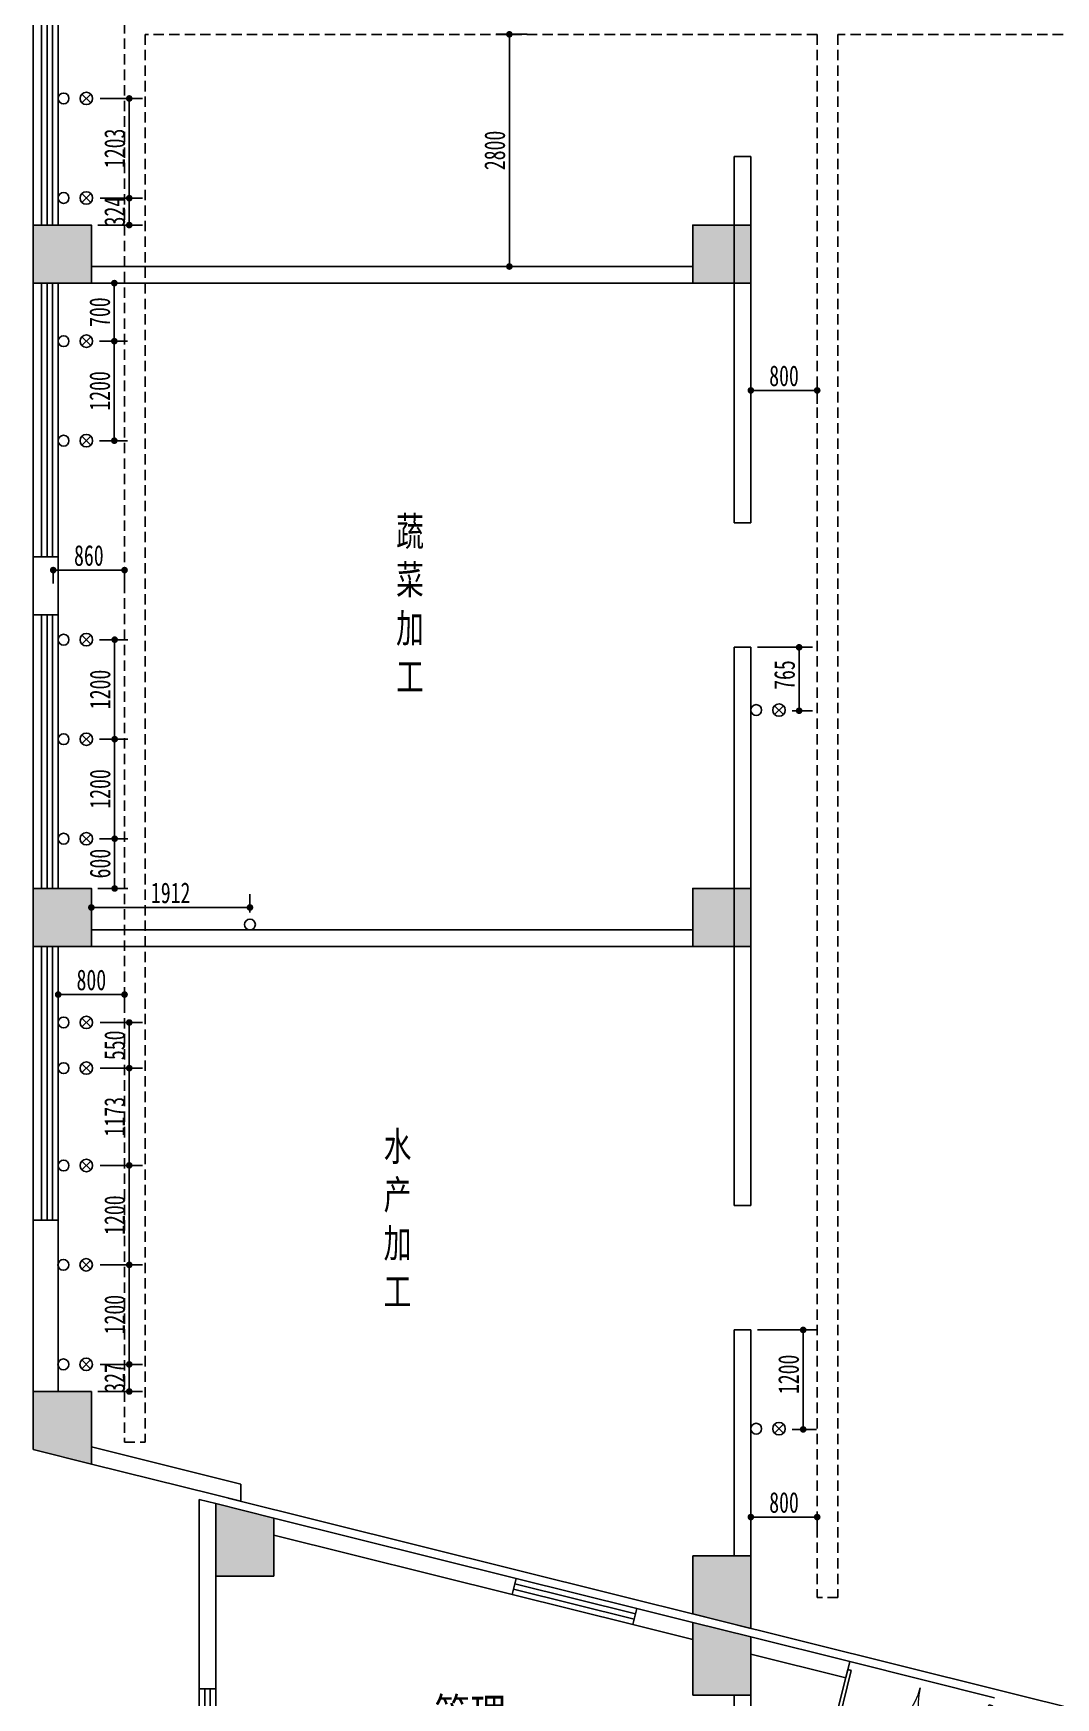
# Model space of a CAD drawing. Header units: inches. Extents: x -584 to 1446124, y -108140 to 99637.
# Drawn here: x 1331134 to 1343459, y -52084 to -32013 of the extents above; entities that cross this region are included whole.
import ezdxf

# ---------------------------------------------------------------- set-up
doc = ezdxf.new("R2010")
doc.units = ezdxf.units.IN
doc.header["$MEASUREMENT"] = 0
doc.linetypes.add('HIDDEN', pattern=[0.375, 0.25, -0.125])
for name, color, linetype in [('COLUMN', 6, 'Continuous'), ('PUB_HATCH', 8, 'Continuous'), ('PUB_TEXT', 151, 'Continuous'), ('STAIR', 6, 'Continuous'), ('WALL', 7, 'Continuous'), ('WINDOW', 3, 'Continuous'), ('供排水', 4, 'Continuous'), ('电位', 1, 'Continuous')]:
    doc.layers.add(name, color=color, linetype=linetype)
doc.styles.get("Standard").update_dxf_attribs({"font": '', "width": 0.7, "height": 250})
doc.styles.get('Standard').set_extended_font_data('NSimSun')
doc.dimstyles.new('电路', dxfattribs={"dimscale": 80, "dimtxt": 2.5, "dimasz": 1, "dimexe": 2, "dimexo": 1, "dimtad": 1, "dimdec": 0, "dimtxsty": 'Standard', "dimblk": 'DOT', "dimcen": 1, "dimclrd": 6, "dimclre": 6, "dimclrt": 6, "dimadec": 0, "dimazin": 0, "dimtfac": 1, "dimtdec": 0, "dimtmove": 0, "dimatfit": 3, "dimfxl": 0, "dimarcsym": 0})

# ---------------------------------------------------------------- blocks, each defined once
blk = doc.blocks.new('_FZH')
at = {"layer": 'WALL'}
blk.add_lwpolyline([(-0.5, -0.5), (0.5, -0.5), (0.5, 0.5), (-0.5, 0.5)], close=True, dxfattribs=at)
blk.add_solid([(-0.5, -0.5), (0.5, -0.5), (-0.5, 0.5), (0.5, 0.5)], dxfattribs=at)
blk = doc.blocks.new('$DorLib2D$00000002')
for p, q in [((-0.5, 0), (-0.5, 0.4875)), ((-0.475, 0.4875), (-0.5, 0.4875)), ((-0.475, 0), (-0.475, 0.4875)), ((0.475, 0), (0.475, 0.4875)), ((0.475, 0.4875), (0.5, 0.4875)), ((0.5, 0), (0.5, 0.4875)), ((-0.5, 0), (-0.475, 0)), ((0.5, 0), (0.475, 0))]:
    blk.add_line(p, q)
at = {"lineweight": 13}
for centre, start, end in [((-0.4875, 0), 0, 88.53072), ((0.4875, 0), 91.46928, 180)]:
    blk.add_arc(centre, 0.4875, start, end, dxfattribs=at)
blk = doc.blocks.new('$TCHSYS$WIN2D')
for p, q in [((-0.5, 0.5), (0.5, 0.5)), ((-0.5, 0.5), (-0.5, -0.5)), ((0.5, 0.5), (0.5, -0.5)), ((0.5, 0.1667), (-0.5, 0.1667)), ((0.5, -0.1667), (-0.5, -0.1667)), ((-0.5, -0.5), (0.5, -0.5))]:
    blk.add_line(p, q)
blk = doc.blocks.new('A$C4B041D0B')
at = {"layer": '供排水', "color": 14}
for p, q in [((393, 128), (287, 22)), ((287, 128), (393, 22))]:
    blk.add_line(p, q, dxfattribs=at)
at = {"layer": '供排水'}
for centre, radius in [((65, 75), 65.2), ((340, 75), 75)]:
    blk.add_circle(centre, radius, dxfattribs=at)
blk = doc.blocks.new('_DOT')
at = {"color": 0, "linetype": 'ByBlock'}
blk.add_line((-0.5, 0), (-1, 0), dxfattribs=at)
at = {"color": 0, "linetype": 'ByBlock', "const_width": 0.5}
blk.add_lwpolyline([(-0.25, 0, 1), (0.25, 0, 1)], format="xyb", close=True, dxfattribs=at)
blk = doc.blocks.new('*D593')
at = {"layer": 'Defpoints', "color": 0, "transparency": 16777216}
for p in [(1331859, -48065), (1332291, -48065), (1331834, -48392)]:
    blk.add_point(p, dxfattribs=at)
at = {"layer": '电位', "color": 6, "lineweight": -2, "transparency": 16777216}
for p, q in [((1331939, -48065), (1332451, -48065)), ((1332291, -48312), (1332291, -48145)), ((1331914, -48392), (1332451, -48392))]:
    blk.add_line(p, q, dxfattribs=at)
at = {"layer": '电位', "color": 6, "lineweight": -2, "transparency": 16777216, "xscale": 80, "yscale": 80, "zscale": 80}
for p, rotation in [((1332291, -48065), 90), ((1332291, -48392), 270)]:
    blk.add_blockref('_DOT', p, dxfattribs=dict(at, rotation=rotation))
at = {"layer": '电位', "color": 6, "transparency": 16777216, "insert": (1332116, -48228), "char_height": 250, "attachment_point": 5, "rotation": 90}
blk.add_mtext('327', dxfattribs=at)
blk = doc.blocks.new('*D594')
at = {"layer": 'Defpoints', "color": 0, "transparency": 16777216}
for p in [(1331859, -46865), (1332291, -46865), (1331859, -48065)]:
    blk.add_point(p, dxfattribs=at)
at = {"layer": '电位', "color": 6, "lineweight": -2, "transparency": 16777216}
for p, q in [((1331939, -46865), (1332451, -46865)), ((1332291, -47985), (1332291, -46945)), ((1331939, -48065), (1332451, -48065))]:
    blk.add_line(p, q, dxfattribs=at)
at = {"layer": '电位', "color": 6, "lineweight": -2, "transparency": 16777216, "xscale": 80, "yscale": 80, "zscale": 80}
for p, rotation in [((1332291, -46865), 90), ((1332291, -48065), 270)]:
    blk.add_blockref('_DOT', p, dxfattribs=dict(at, rotation=rotation))
at = {"layer": '电位', "color": 6, "transparency": 16777216, "insert": (1332116, -47465), "char_height": 250, "attachment_point": 5, "rotation": 90}
blk.add_mtext('1200', dxfattribs=at)
blk = doc.blocks.new('*D595')
at = {"layer": 'Defpoints', "color": 0, "transparency": 16777216}
for p in [(1331859, -45665), (1332291, -45665), (1331859, -46865)]:
    blk.add_point(p, dxfattribs=at)
at = {"layer": '电位', "color": 6, "lineweight": -2, "transparency": 16777216}
for p, q in [((1331939, -45665), (1332451, -45665)), ((1332291, -46785), (1332291, -45745)), ((1331939, -46865), (1332451, -46865))]:
    blk.add_line(p, q, dxfattribs=at)
at = {"layer": '电位', "color": 6, "lineweight": -2, "transparency": 16777216, "xscale": 80, "yscale": 80, "zscale": 80}
for p, rotation in [((1332291, -45665), 90), ((1332291, -46865), 270)]:
    blk.add_blockref('_DOT', p, dxfattribs=dict(at, rotation=rotation))
at = {"layer": '电位', "color": 6, "transparency": 16777216, "insert": (1332116, -46265), "char_height": 250, "attachment_point": 5, "rotation": 90}
blk.add_mtext('1200', dxfattribs=at)
blk = doc.blocks.new('*D596')
at = {"layer": 'Defpoints', "color": 0, "transparency": 16777216}
for p in [(1331859, -44492), (1332291, -44492), (1331859, -45665)]:
    blk.add_point(p, dxfattribs=at)
at = {"layer": '电位', "color": 6, "lineweight": -2, "transparency": 16777216}
for p, q in [((1331939, -44492), (1332451, -44492)), ((1332291, -45585), (1332291, -44572)), ((1331939, -45665), (1332451, -45665))]:
    blk.add_line(p, q, dxfattribs=at)
at = {"layer": '电位', "color": 6, "lineweight": -2, "transparency": 16777216, "xscale": 80, "yscale": 80, "zscale": 80}
for p, rotation in [((1332291, -44492), 90), ((1332291, -45665), 270)]:
    blk.add_blockref('_DOT', p, dxfattribs=dict(at, rotation=rotation))
at = {"layer": '电位', "color": 6, "transparency": 16777216, "insert": (1332116, -45078), "char_height": 250, "attachment_point": 5, "rotation": 90}
blk.add_mtext('1173', dxfattribs=at)
blk = doc.blocks.new('*D597')
at = {"layer": 'Defpoints', "color": 0, "transparency": 16777216}
for p in [(1331859, -43942), (1332291, -43942), (1331859, -44492)]:
    blk.add_point(p, dxfattribs=at)
at = {"layer": '电位', "color": 6, "lineweight": -2, "transparency": 16777216}
for p, q in [((1331939, -43942), (1332451, -43942)), ((1332291, -44412), (1332291, -44022)), ((1331939, -44492), (1332451, -44492))]:
    blk.add_line(p, q, dxfattribs=at)
at = {"layer": '电位', "color": 6, "lineweight": -2, "transparency": 16777216, "xscale": 80, "yscale": 80, "zscale": 80}
for p, rotation in [((1332291, -43942), 90), ((1332291, -44492), 270)]:
    blk.add_blockref('_DOT', p, dxfattribs=dict(at, rotation=rotation))
at = {"layer": '电位', "color": 6, "transparency": 16777216, "insert": (1332116, -44217), "char_height": 250, "attachment_point": 5, "rotation": 90}
blk.add_mtext('550', dxfattribs=at)
blk = doc.blocks.new('*D598')
at = {"layer": 'Defpoints', "color": 0, "transparency": 16777216}
for p in [(1331434, -43393), (1332234, -43496), (1331434, -43605)]:
    blk.add_point(p, dxfattribs=at)
at = {"layer": '电位', "color": 6, "lineweight": -2, "transparency": 16777216}
for p, q in [((1331434, -43473), (1331434, -43765)), ((1332154, -43605), (1331514, -43605)), ((1332234, -43576), (1332234, -43765))]:
    blk.add_line(p, q, dxfattribs=at)
at = {"layer": '电位', "color": 6, "lineweight": -2, "transparency": 16777216, "xscale": 80, "yscale": 80, "zscale": 80, "rotation": 180}
blk.add_blockref('_DOT', (1331434, -43605), dxfattribs=at)
at = {"layer": '电位', "color": 6, "lineweight": -2, "transparency": 16777216, "xscale": 80, "yscale": 80, "zscale": 80}
blk.add_blockref('_DOT', (1332234, -43605), dxfattribs=at)
at = {"layer": '电位', "color": 6, "transparency": 16777216, "insert": (1331834, -43430), "char_height": 250, "attachment_point": 5}
blk.add_mtext('800', dxfattribs=at)
blk = doc.blocks.new('*D599')
at = {"layer": 'Defpoints', "color": 0, "transparency": 16777216}
for p in [(1331854, -41726), (1332115, -41726), (1331834, -42326)]:
    blk.add_point(p, dxfattribs=at)
at = {"layer": '电位', "color": 6, "lineweight": -2, "transparency": 16777216}
for p, q in [((1331934, -41726), (1332275, -41726)), ((1332115, -42246), (1332115, -41806)), ((1331914, -42326), (1332275, -42326))]:
    blk.add_line(p, q, dxfattribs=at)
at = {"layer": '电位', "color": 6, "lineweight": -2, "transparency": 16777216, "xscale": 80, "yscale": 80, "zscale": 80}
for p, rotation in [((1332115, -41726), 90), ((1332115, -42326), 270)]:
    blk.add_blockref('_DOT', p, dxfattribs=dict(at, rotation=rotation))
at = {"layer": '电位', "color": 6, "transparency": 16777216, "insert": (1331940, -42026), "char_height": 250, "attachment_point": 5, "rotation": 90}
blk.add_mtext('600', dxfattribs=at)
blk = doc.blocks.new('*D600')
at = {"layer": 'Defpoints', "color": 0, "transparency": 16777216}
for p in [(1331854, -40526), (1332115, -40526), (1331854, -41726)]:
    blk.add_point(p, dxfattribs=at)
at = {"layer": '电位', "color": 6, "lineweight": -2, "transparency": 16777216}
for p, q in [((1331934, -40526), (1332275, -40526)), ((1332115, -41646), (1332115, -40606)), ((1331934, -41726), (1332275, -41726))]:
    blk.add_line(p, q, dxfattribs=at)
at = {"layer": '电位', "color": 6, "lineweight": -2, "transparency": 16777216, "xscale": 80, "yscale": 80, "zscale": 80}
for p, rotation in [((1332115, -40526), 90), ((1332115, -41726), 270)]:
    blk.add_blockref('_DOT', p, dxfattribs=dict(at, rotation=rotation))
at = {"layer": '电位', "color": 6, "transparency": 16777216, "insert": (1331940, -41126), "char_height": 250, "attachment_point": 5, "rotation": 90}
blk.add_mtext('1200', dxfattribs=at)
blk = doc.blocks.new('*D601')
at = {"layer": 'Defpoints', "color": 0, "transparency": 16777216}
for p in [(1331854, -39326), (1332115, -39326), (1331854, -40526)]:
    blk.add_point(p, dxfattribs=at)
at = {"layer": '电位', "color": 6, "lineweight": -2, "transparency": 16777216}
for p, q in [((1331934, -39326), (1332275, -39326)), ((1332115, -40446), (1332115, -39406)), ((1331934, -40526), (1332275, -40526))]:
    blk.add_line(p, q, dxfattribs=at)
at = {"layer": '电位', "color": 6, "lineweight": -2, "transparency": 16777216, "xscale": 80, "yscale": 80, "zscale": 80}
for p, rotation in [((1332115, -39326), 90), ((1332115, -40526), 270)]:
    blk.add_blockref('_DOT', p, dxfattribs=dict(at, rotation=rotation))
at = {"layer": '电位', "color": 6, "transparency": 16777216, "insert": (1331940, -39926), "char_height": 250, "attachment_point": 5, "rotation": 90}
blk.add_mtext('1200', dxfattribs=at)
blk = doc.blocks.new('*D602')
at = {"layer": 'Defpoints', "color": 0, "transparency": 16777216}
for p in [(1331434, -35026), (1331854, -35726), (1332111, -35726)]:
    blk.add_point(p, dxfattribs=at)
at = {"layer": '电位', "color": 6, "lineweight": -2, "transparency": 16777216}
for p, q in [((1331514, -35026), (1332271, -35026)), ((1332111, -35106), (1332111, -35646)), ((1331934, -35726), (1332271, -35726))]:
    blk.add_line(p, q, dxfattribs=at)
at = {"layer": '电位', "color": 6, "lineweight": -2, "transparency": 16777216, "xscale": 80, "yscale": 80, "zscale": 80}
for p, rotation in [((1332111, -35026), 90), ((1332111, -35726), 270)]:
    blk.add_blockref('_DOT', p, dxfattribs=dict(at, rotation=rotation))
at = {"layer": '电位', "color": 6, "transparency": 16777216, "insert": (1331936, -35376), "char_height": 250, "attachment_point": 5, "rotation": 90}
blk.add_mtext('700', dxfattribs=at)
blk = doc.blocks.new('*D603')
at = {"layer": 'Defpoints', "color": 0, "transparency": 16777216}
for p in [(1331854, -35726), (1331854, -36926), (1332111, -36926)]:
    blk.add_point(p, dxfattribs=at)
at = {"layer": '电位', "color": 6, "lineweight": -2, "transparency": 16777216}
for p, q in [((1331934, -35726), (1332271, -35726)), ((1332111, -35806), (1332111, -36846)), ((1331934, -36926), (1332271, -36926))]:
    blk.add_line(p, q, dxfattribs=at)
at = {"layer": '电位', "color": 6, "lineweight": -2, "transparency": 16777216, "xscale": 80, "yscale": 80, "zscale": 80}
for p, rotation in [((1332111, -35726), 90), ((1332111, -36926), 270)]:
    blk.add_blockref('_DOT', p, dxfattribs=dict(at, rotation=rotation))
at = {"layer": '电位', "color": 6, "transparency": 16777216, "insert": (1331936, -36326), "char_height": 250, "attachment_point": 5, "rotation": 90}
blk.add_mtext('1200', dxfattribs=at)
blk = doc.blocks.new('*D604')
at = {"layer": 'Defpoints', "color": 0, "transparency": 16777216}
for p in [(1331374, -38426), (1332234, -38426), (1332234, -38487)]:
    blk.add_point(p, dxfattribs=at)
at = {"layer": '电位', "color": 6, "lineweight": -2, "transparency": 16777216}
for p, q in [((1331374, -38506), (1331374, -38647)), ((1331454, -38487), (1332154, -38487)), ((1332234, -38506), (1332234, -38647))]:
    blk.add_line(p, q, dxfattribs=at)
at = {"layer": '电位', "color": 6, "lineweight": -2, "transparency": 16777216, "xscale": 80, "yscale": 80, "zscale": 80, "rotation": 180}
blk.add_blockref('_DOT', (1331374, -38487), dxfattribs=at)
at = {"layer": '电位', "color": 6, "lineweight": -2, "transparency": 16777216, "xscale": 80, "yscale": 80, "zscale": 80}
blk.add_blockref('_DOT', (1332234, -38487), dxfattribs=at)
at = {"layer": '电位', "color": 6, "transparency": 16777216, "insert": (1331804, -38312), "char_height": 250, "attachment_point": 5}
blk.add_mtext('860', dxfattribs=at)
blk = doc.blocks.new('*D605')
at = {"layer": 'Defpoints', "color": 0, "transparency": 16777216}
for p in [(1331859, -34002), (1332291, -34002), (1331834, -34326)]:
    blk.add_point(p, dxfattribs=at)
at = {"layer": '电位', "color": 6, "lineweight": -2, "transparency": 16777216}
for p, q in [((1331939, -34002), (1332451, -34002)), ((1332291, -34246), (1332291, -34082)), ((1331914, -34326), (1332451, -34326))]:
    blk.add_line(p, q, dxfattribs=at)
at = {"layer": '电位', "color": 6, "lineweight": -2, "transparency": 16777216, "xscale": 80, "yscale": 80, "zscale": 80}
for p, rotation in [((1332291, -34002), 90), ((1332291, -34326), 270)]:
    blk.add_blockref('_DOT', p, dxfattribs=dict(at, rotation=rotation))
at = {"layer": '电位', "color": 6, "transparency": 16777216, "insert": (1332116, -34164), "char_height": 250, "attachment_point": 5, "rotation": 90}
blk.add_mtext('324', dxfattribs=at)
blk = doc.blocks.new('*D606')
at = {"layer": 'Defpoints', "color": 0, "transparency": 16777216}
for p in [(1331859, -32799), (1332291, -32799), (1331859, -34002)]:
    blk.add_point(p, dxfattribs=at)
at = {"layer": '电位', "color": 6, "lineweight": -2, "transparency": 16777216}
for p, q in [((1331939, -32799), (1332451, -32799)), ((1332291, -33922), (1332291, -32879)), ((1331939, -34002), (1332451, -34002))]:
    blk.add_line(p, q, dxfattribs=at)
at = {"layer": '电位', "color": 6, "lineweight": -2, "transparency": 16777216, "xscale": 80, "yscale": 80, "zscale": 80}
for p, rotation in [((1332291, -32799), 90), ((1332291, -34002), 270)]:
    blk.add_blockref('_DOT', p, dxfattribs=dict(at, rotation=rotation))
at = {"layer": '电位', "color": 6, "transparency": 16777216, "insert": (1332116, -33401), "char_height": 250, "attachment_point": 5, "rotation": 90}
blk.add_mtext('1203', dxfattribs=at)
blk = doc.blocks.new('*D612')
at = {"layer": 'Defpoints', "color": 0, "transparency": 16777216}
for p in [(1339784, -47649), (1340204, -48849), (1340415, -48849)]:
    blk.add_point(p, dxfattribs=at)
at = {"layer": '电位', "color": 6, "lineweight": -2, "transparency": 16777216}
for p, q in [((1339864, -47649), (1340575, -47649)), ((1340415, -47729), (1340415, -48769)), ((1340284, -48849), (1340575, -48849))]:
    blk.add_line(p, q, dxfattribs=at)
at = {"layer": '电位', "color": 6, "lineweight": -2, "transparency": 16777216, "xscale": 80, "yscale": 80, "zscale": 80}
for p, rotation in [((1340415, -47649), 90), ((1340415, -48849), 270)]:
    blk.add_blockref('_DOT', p, dxfattribs=dict(at, rotation=rotation))
at = {"layer": '电位', "color": 6, "transparency": 16777216, "insert": (1340240, -48185), "char_height": 250, "attachment_point": 5, "rotation": 90}
blk.add_mtext('1200', dxfattribs=at)
blk = doc.blocks.new('*D613')
at = {"layer": 'Defpoints', "color": 0, "transparency": 16777216}
for p in [(1339784, -39418), (1340204, -40183), (1340366, -40183)]:
    blk.add_point(p, dxfattribs=at)
at = {"layer": '电位', "color": 6, "lineweight": -2, "transparency": 16777216}
for p, q in [((1339864, -39418), (1340526, -39418)), ((1340366, -39498), (1340366, -40103)), ((1340284, -40183), (1340526, -40183))]:
    blk.add_line(p, q, dxfattribs=at)
at = {"layer": '电位', "color": 6, "lineweight": -2, "transparency": 16777216, "xscale": 80, "yscale": 80, "zscale": 80}
for p, rotation in [((1340366, -39418), 90), ((1340366, -40183), 270)]:
    blk.add_blockref('_DOT', p, dxfattribs=dict(at, rotation=rotation))
at = {"layer": '电位', "color": 6, "transparency": 16777216, "insert": (1340191, -39752), "char_height": 250, "attachment_point": 5, "rotation": 90}
blk.add_mtext('765', dxfattribs=at)
blk = doc.blocks.new('*D763')
at = {"layer": 'Defpoints', "color": 0, "transparency": 16777216}
for p in [(1339784, -36104), (1340584, -36104), (1340584, -36320)]:
    blk.add_point(p, dxfattribs=at)
at = {"layer": '电位', "color": 6, "lineweight": -2, "transparency": 16777216}
for p, q in [((1339784, -36184), (1339784, -36480)), ((1339864, -36320), (1340504, -36320)), ((1340584, -36184), (1340584, -36480))]:
    blk.add_line(p, q, dxfattribs=at)
at = {"layer": '电位', "color": 6, "lineweight": -2, "transparency": 16777216, "xscale": 80, "yscale": 80, "zscale": 80, "rotation": 180}
blk.add_blockref('_DOT', (1339784, -36320), dxfattribs=at)
at = {"layer": '电位', "color": 6, "lineweight": -2, "transparency": 16777216, "xscale": 80, "yscale": 80, "zscale": 80}
blk.add_blockref('_DOT', (1340584, -36320), dxfattribs=at)
at = {"layer": '电位', "color": 6, "transparency": 16777216, "insert": (1340184, -36145), "char_height": 250, "attachment_point": 5}
blk.add_mtext('800', dxfattribs=at)
blk = doc.blocks.new('*D764')
at = {"layer": 'Defpoints', "color": 0, "transparency": 16777216}
for p in [(1339784, -49817), (1340584, -49817), (1340584, -49906)]:
    blk.add_point(p, dxfattribs=at)
at = {"layer": '电位', "color": 6, "lineweight": -2, "transparency": 16777216}
for p, q in [((1339784, -49897), (1339784, -50066)), ((1339864, -49906), (1340504, -49906)), ((1340584, -49897), (1340584, -50066))]:
    blk.add_line(p, q, dxfattribs=at)
at = {"layer": '电位', "color": 6, "lineweight": -2, "transparency": 16777216, "xscale": 80, "yscale": 80, "zscale": 80, "rotation": 180}
blk.add_blockref('_DOT', (1339784, -49906), dxfattribs=at)
at = {"layer": '电位', "color": 6, "lineweight": -2, "transparency": 16777216, "xscale": 80, "yscale": 80, "zscale": 80}
blk.add_blockref('_DOT', (1340584, -49906), dxfattribs=at)
at = {"layer": '电位', "color": 6, "transparency": 16777216, "insert": (1340184, -49731), "char_height": 250, "attachment_point": 5}
blk.add_mtext('800', dxfattribs=at)
blk = doc.blocks.new('*D765')
at = {"layer": 'Defpoints', "color": 0, "transparency": 16777216}
for p in [(1331834, -42555), (1331834, -42696), (1333746, -42696)]:
    blk.add_point(p, dxfattribs=at)
at = {"layer": '电位', "color": 6, "lineweight": -2, "transparency": 16777216}
for p, q in [((1331834, -42616), (1331834, -42395)), ((1333746, -42616), (1333746, -42395)), ((1333666, -42555), (1331914, -42555))]:
    blk.add_line(p, q, dxfattribs=at)
at = {"layer": '电位', "color": 6, "lineweight": -2, "transparency": 16777216, "xscale": 80, "yscale": 80, "zscale": 80, "rotation": 180}
blk.add_blockref('_DOT', (1331834, -42555), dxfattribs=at)
at = {"layer": '电位', "color": 6, "lineweight": -2, "transparency": 16777216, "xscale": 80, "yscale": 80, "zscale": 80}
blk.add_blockref('_DOT', (1333746, -42555), dxfattribs=at)
at = {"layer": '电位', "color": 6, "transparency": 16777216, "insert": (1332790, -42380), "char_height": 250, "attachment_point": 5}
blk.add_mtext('1912', dxfattribs=at)
blk = doc.blocks.new('*D766')
at = {"layer": 'Defpoints', "color": 0, "transparency": 16777216}
for p in [(1337167, -32026), (1336873, -34826), (1337167, -34826)]:
    blk.add_point(p, dxfattribs=at)
at = {"layer": '电位', "color": 6, "lineweight": -2, "transparency": 16777216}
for p, q in [((1337087, -32026), (1336713, -32026)), ((1336873, -32106), (1336873, -34746)), ((1337087, -34826), (1336713, -34826))]:
    blk.add_line(p, q, dxfattribs=at)
at = {"layer": '电位', "color": 6, "lineweight": -2, "transparency": 16777216, "xscale": 80, "yscale": 80, "zscale": 80}
for p, rotation in [((1336873, -32026), 90), ((1336873, -34826), 270)]:
    blk.add_blockref('_DOT', p, dxfattribs=dict(at, rotation=rotation))
at = {"layer": '电位', "color": 6, "transparency": 16777216, "insert": (1336698, -33426), "char_height": 250, "attachment_point": 5, "rotation": 90}
blk.add_mtext('2800', dxfattribs=at)

msp = doc.modelspace()

# ---------------------------------------------------------------- hatches: boundary and pattern name
at = {"layer": 'PUB_HATCH'}
for points in [[(1331834.2, -48392), (1331134.2, -48392), (1331134.2, -49092), (1331834.2, -49266.6)], [(1333334.2, -50618.1), (1334034.2, -50618.1), (1334034.2, -49918.1), (1333334.2, -49743.6)], [(1339784.2, -50374.2), (1339084.2, -50374.2), (1339084.2, -51074.2), (1339784.2, -51248.7)], [(1339084.5, -52051.8), (1339784.5, -52051.8), (1339784.5, -51351.9), (1339084.5, -51177.3)]]:
    msp.add_hatch(color=256, dxfattribs=at).paths.add_polyline_path(points)

# ---------------------------------------------------------------- linework, layer by layer
msp.add_line((1331134.2, -46326.2), (1331134.2, -26876.2))
at = {"layer": 'COLUMN'}
for p, q in [((1331234.2, -38326.2), (1331134.2, -38326.2)), ((1331134.2, -38326.2), (1331134.2, -39026.2)), ((1331434.2, -39026.2), (1331434.2, -38326.2)), ((1331134.2, -39026.2), (1331234.2, -39026.2)), ((1331234.2, -46326.2), (1331134.2, -46326.2)), ((1331134.2, -46326.2), (1331134.2, -47026.2)), ((1331434.2, -47026.2), (1331434.2, -46326.2)), ((1331834.2, -48392), (1331134.2, -48392)), ((1331134.2, -48392), (1331134.2, -49092)), ((1331834.2, -49266.6), (1331834.2, -48392)), ((1331134.2, -49092), (1331834.2, -49266.6)), ((1333634.2, -49509.2), (1333360.9, -49441.1)), ((1333634.2, -49715.3), (1333634.2, -49509.2)), ((1333312.6, -49635.2), (1333634.2, -49715.3)), ((1334034.2, -49918.1), (1333334.2, -49743.6)), ((1333334.2, -49743.6), (1333334.2, -50618.1)), ((1334034.2, -50618.1), (1334034.2, -49918.1)), ((1339784.2, -50374.2), (1339084.2, -50374.2)), ((1339084.2, -50374.2), (1339084.2, -51074.2)), ((1339784.2, -51248.7), (1339784.2, -50374.2)), ((1333334.2, -50618.1), (1334034.2, -50618.1)), ((1339084.2, -51074.2), (1339784.2, -51248.7)), ((1339784.5, -51351.9), (1339084.5, -51177.3)), ((1339084.5, -51177.3), (1339084.5, -52051.8)), ((1339784.5, -52051.8), (1339784.5, -51351.9)), ((1339084.5, -52051.8), (1339784.5, -52051.8))]:
    msp.add_line(p, q, dxfattribs=at)
at = {"layer": 'STAIR', "color": 8, "ltscale": 3}
msp.add_line((1333482.6, -49677.5), (1355434.2, -55150.7), dxfattribs=at)
at = {"layer": 'WALL'}
for p, q in [((1339584.2, -33500.7), (1339584.2, -37917.7)), ((1339584.2, -33500.7), (1339784.2, -33500.7)), ((1339784.2, -33500.7), (1339784.2, -37917.7)), ((1339084.2, -34826.2), (1331834.2, -34826.2)), ((1339084.2, -35026.2), (1331834.2, -35026.2)), ((1339584.2, -37917.7), (1339784.2, -37917.7)), ((1339584.2, -39417.7), (1339584.2, -46149)), ((1339584.2, -39417.7), (1339784.2, -39417.7)), ((1339784.2, -39417.7), (1339784.2, -46149)), ((1339084.2, -42826.2), (1331834.2, -42826.2)), ((1339084.2, -43026.2), (1331834.2, -43026.2)), ((1339584.2, -46149), (1339784.2, -46149)), ((1331134.2, -48392), (1331134.2, -47026.2)), ((1331434.2, -48392), (1331434.2, -47026.2)), ((1339584.2, -47649), (1339584.2, -50374.2)), ((1339584.2, -47649), (1339784.2, -47649)), ((1339784.2, -47649), (1339784.2, -50374.2)), ((1331834.2, -49060.4), (1333360.9, -49441.1)), ((1331834.2, -49266.6), (1333312.6, -49635.2)), ((1333334.2, -49743.6), (1333134.2, -49693.7)), ((1333134.2, -49693.7), (1333134.2, -51976.2)), ((1333334.2, -51976.2), (1333334.2, -49949.7)), ((1336955.1, -50646.4), (1334034.2, -49918.1)), ((1334034.2, -50124.3), (1336906.7, -50840.5)), ((1336906.7, -50840.5), (1336955.1, -50646.4)), ((1338410.5, -51009.3), (1338362.1, -51203.3)), ((1339084.5, -51177.3), (1338410.5, -51009.3)), ((1338362.1, -51203.3), (1339084.5, -51383.5)), ((1340976, -51648.9), (1339784.5, -51351.9)), ((1339784.5, -51558), (1340927.7, -51843)), ((1340927.7, -51843), (1340976, -51648.9)), ((1333134.2, -51976.2), (1333334.2, -51976.2)), ((1339584.2, -52051.8), (1339584.2, -52576.2)), ((1339784.2, -52576.2), (1339784.2, -52051.8))]:
    msp.add_line(p, q, dxfattribs=at)
at = {"layer": 'WINDOW'}
msp.add_line((1342722.6, -52084.4), (1340976, -51648.9), dxfattribs=at)
at = {"layer": '供排水', "linetype": 'HIDDEN', "ltscale": 500}
for p, q in [((1332234.2, -27014.5), (1332234.2, -49004.6)), ((1332484.2, -32026.2), (1332484.2, -49004.6)), ((1340584.2, -32026.2), (1332484.2, -32026.2)), ((1340584.2, -32026.2), (1340584.2, -50875.2)), ((1349547.3, -32026.2), (1340834.2, -32026.2)), ((1340834.2, -32026.2), (1340834.2, -50875.2)), ((1332234.2, -49004.6), (1332484.2, -49004.6)), ((1340834.2, -50875.2), (1340584.2, -50875.2))]:
    msp.add_line(p, q, dxfattribs=at)
at = {"layer": '供排水'}
msp.add_circle((1333745.8, -42761), 65.2, dxfattribs=at)

# ---------------------------------------------------------------- block references
at = {"layer": 'COLUMN', "xscale": 700}
for p, yscale, zscale in [((1331484.2, -34676.2), 700, 700), ((1339434.2, -34676.2), 700, 700), ((1331484.2, -42676.2), 699.9999999998836, 699.9999999998836), ((1339434.2, -42676.2), 700, 700)]:
    msp.add_blockref('_FZH', p, dxfattribs=dict(at, yscale=yscale, zscale=zscale))
at = {"layer": 'WINDOW'}
for name, p, xscale, yscale, zscale, rotation in [('$TCHSYS$WIN2D', (1331334.2, -32851.2), 2950, -200, 2950, 90), ('$TCHSYS$WIN2D', (1331334.2, -36676.2), -3300, -200, -3300, 90), ('$TCHSYS$WIN2D', (1331334.2, -40676.2), 3300, -200, 3300, 90), ('$TCHSYS$WIN2D', (1331334.2, -44676.2), 3300, -200, 3300, 90), ('$TCHSYS$WIN2D', (1337658.6, -50924.9), -1500.000000000042, -200, -1500, 165.9999999767615), ('$DorLib2D$00000002', (1341825.1, -51963.7), 1800.000000000101, 1800, 1800, 165.9999999767612), ('$TCHSYS$WIN2D', (1333234.2, -52276.2), -600, 200, -600, 90)]:
    msp.add_blockref(name, p, dxfattribs=dict(at, xscale=xscale, yscale=yscale, zscale=zscale, rotation=rotation))
at = {"layer": '供排水', "xscale": -1, "rotation": 180}
for p in [(1331434.2, -32724), (1331434.2, -33924), (1331434.2, -35651.2), (1331434.2, -36851.2), (1331434.2, -39251.2), (1339783.6, -40099.6), (1331434.2, -40451.2), (1331434.2, -41651.2), (1331434.2, -43866.4), (1331434.2, -44417), (1331434.2, -45591.8), (1331431.7, -46789.8), (1331431.7, -47989.8), (1339783.9, -48765.4)]:
    msp.add_blockref('A$C4B041D0B', p, dxfattribs=at)

# ---------------------------------------------------------------- texts
at = {"layer": 'PUB_TEXT', "width": 0.8}
msp.add_text('管理', height=398.73, dxfattribs=at).set_placement((1335966.5, -52491.5))
at = {"layer": 'WALL', "char_height": 350, "width": 350, "attachment_point": 1}
for s, insert in [('{\\C0;蔬菜加工}', (1335507.3, -37845.4)), ('{\\C0;水产加工}', (1335358.1, -45260.7))]:
    msp.add_mtext(s, dxfattribs=dict(at, insert=insert))

# ---------------------------------------------------------------- dimensions: what is measured, and where the dimension line sits
at = {"layer": '电位', "color": 1}
dim = msp.add_linear_dim(base=(1336872.8, -34826.2), p1=(1337167.3, -32026.2), p2=(1337167.3, -34826.2), angle=90, dimstyle='电路', dxfattribs=at)
dim.commit()
dim.dimension.update_dxf_attribs({"geometry": '*D766', "text_midpoint": (1336697.8, -33426.2)})
for base, p1, p2, override, picture, middle in [((1332291.3, -32799), (1331859.1, -34002.1), (1331859.2, -32799), {"dimtmove": 1, "dimfxl": 6, "dimfxlon": 1}, '*D606', (1332116.3, -33400.5)), ((1332111.2, -35726.2), (1331434.2, -35026.2), (1331854.2, -35726.2), {"dimfxl": 6, "dimfxlon": 1}, '*D602', (1331936.2, -35376.2)), ((1332111.2, -36926.2), (1331854.2, -35726.2), (1331854.2, -36926.2), {"dimtmove": 1, "dimfxl": 6, "dimfxlon": 1}, '*D603', (1331936.2, -36326.2)), ((1332114.9, -39326.2), (1331854.2, -40526.2), (1331854.2, -39326.2), {"dimtmove": 1, "dimfxl": 6, "dimfxlon": 1}, '*D601', (1331939.9, -39926.2)), ((1332114.9, -40526.2), (1331854.2, -41726.2), (1331854.2, -40526.2), {"dimtmove": 1, "dimfxl": 6, "dimfxlon": 1}, '*D600', (1331939.9, -41126.2)), ((1332114.9, -41726.2), (1331834.2, -42326.2), (1331854.2, -41726.2), {"dimfxl": 6, "dimfxlon": 1}, '*D599', (1331939.9, -42026.2)), ((1332291.2, -43942), (1331859.2, -44492), (1331859.2, -43942), {"dimtmove": 1, "dimfxl": 6, "dimfxlon": 1}, '*D597', (1332116.2, -44217)), ((1332291.2, -44492), (1331859.2, -45664.8), (1331859.2, -44492), {"dimtmove": 1, "dimfxl": 6, "dimfxlon": 1}, '*D596', (1332116.2, -45078.4)), ((1332291.2, -45664.8), (1331859.2, -46864.8), (1331859.2, -45664.8), {"dimtmove": 1, "dimfxl": 6, "dimfxlon": 1}, '*D595', (1332116.2, -46264.8)), ((1332291.2, -46864.8), (1331859.2, -48064.8), (1331859.2, -46864.8), {"dimtmove": 1, "dimfxl": 6, "dimfxlon": 1}, '*D594', (1332116.2, -47464.8))]:
    dim = msp.add_linear_dim(base=base, p1=p1, p2=p2, angle=90, dimstyle='电路', override=override, dxfattribs=at)
    dim.commit()
    dim.dimension.update_dxf_attribs({"geometry": picture, "text_midpoint": middle})
for base, p1, p2, picture, middle in [((1332291.3, -34002.1), (1331834.2, -34326.2), (1331859.1, -34002.1), '*D605', (1332291.3, -34164.1)), ((1340366.4, -40182.9), (1339784.2, -39417.7), (1340204.2, -40182.9), '*D613', (1340366.4, -39752.3)), ((1340415.2, -48848.7), (1339784.2, -47649), (1340203.9, -48848.7), '*D612', (1340415.2, -48184.5)), ((1332291.2, -48064.8), (1331834.2, -48392), (1331859.2, -48064.8), '*D593', (1332291.2, -48228.4))]:
    dim = msp.add_linear_dim(base=base, p1=p1, p2=p2, angle=90, dimstyle='电路', override={"dimfxl": 6, "dimfxlon": 1}, dxfattribs=at)
    dim.commit()
    dim.dimension.update_dxf_attribs({"geometry": picture, "text_midpoint": middle, "dimtype": 160})
for base, p1, p2, picture, middle in [((1340584.2, -36319.8), (1339784.2, -36103.7), (1340584.2, -36103.7), '*D763', (1340184.2, -36144.8)), ((1331834.2, -42555.3), (1333745.8, -42695.8), (1331834.2, -42695.8), '*D765', (1332790, -42380.3)), ((1340584.2, -49905.7), (1339784.2, -49817.2), (1340584.2, -49817.2), '*D764', (1340184.2, -49730.7))]:
    dim = msp.add_linear_dim(base=base, p1=p1, p2=p2, dimstyle='电路', dxfattribs=at)
    dim.commit()
    dim.dimension.update_dxf_attribs({"geometry": picture, "text_midpoint": middle})
for base, p1, p2, picture, middle in [((1332234.2, -38486.7), (1331374.2, -38426.2), (1332234.2, -38426.2), '*D604', (1331804.2, -38311.7)), ((1331434.2, -43605), (1332234.2, -43496), (1331434.2, -43393.1), '*D598', (1331834.2, -43430))]:
    dim = msp.add_linear_dim(base=base, p1=p1, p2=p2, dimstyle='电路', override={"dimfxl": 6, "dimfxlon": 1}, dxfattribs=at)
    dim.commit()
    dim.dimension.update_dxf_attribs({"geometry": picture, "text_midpoint": middle})

doc.saveas('drawing.dxf')
